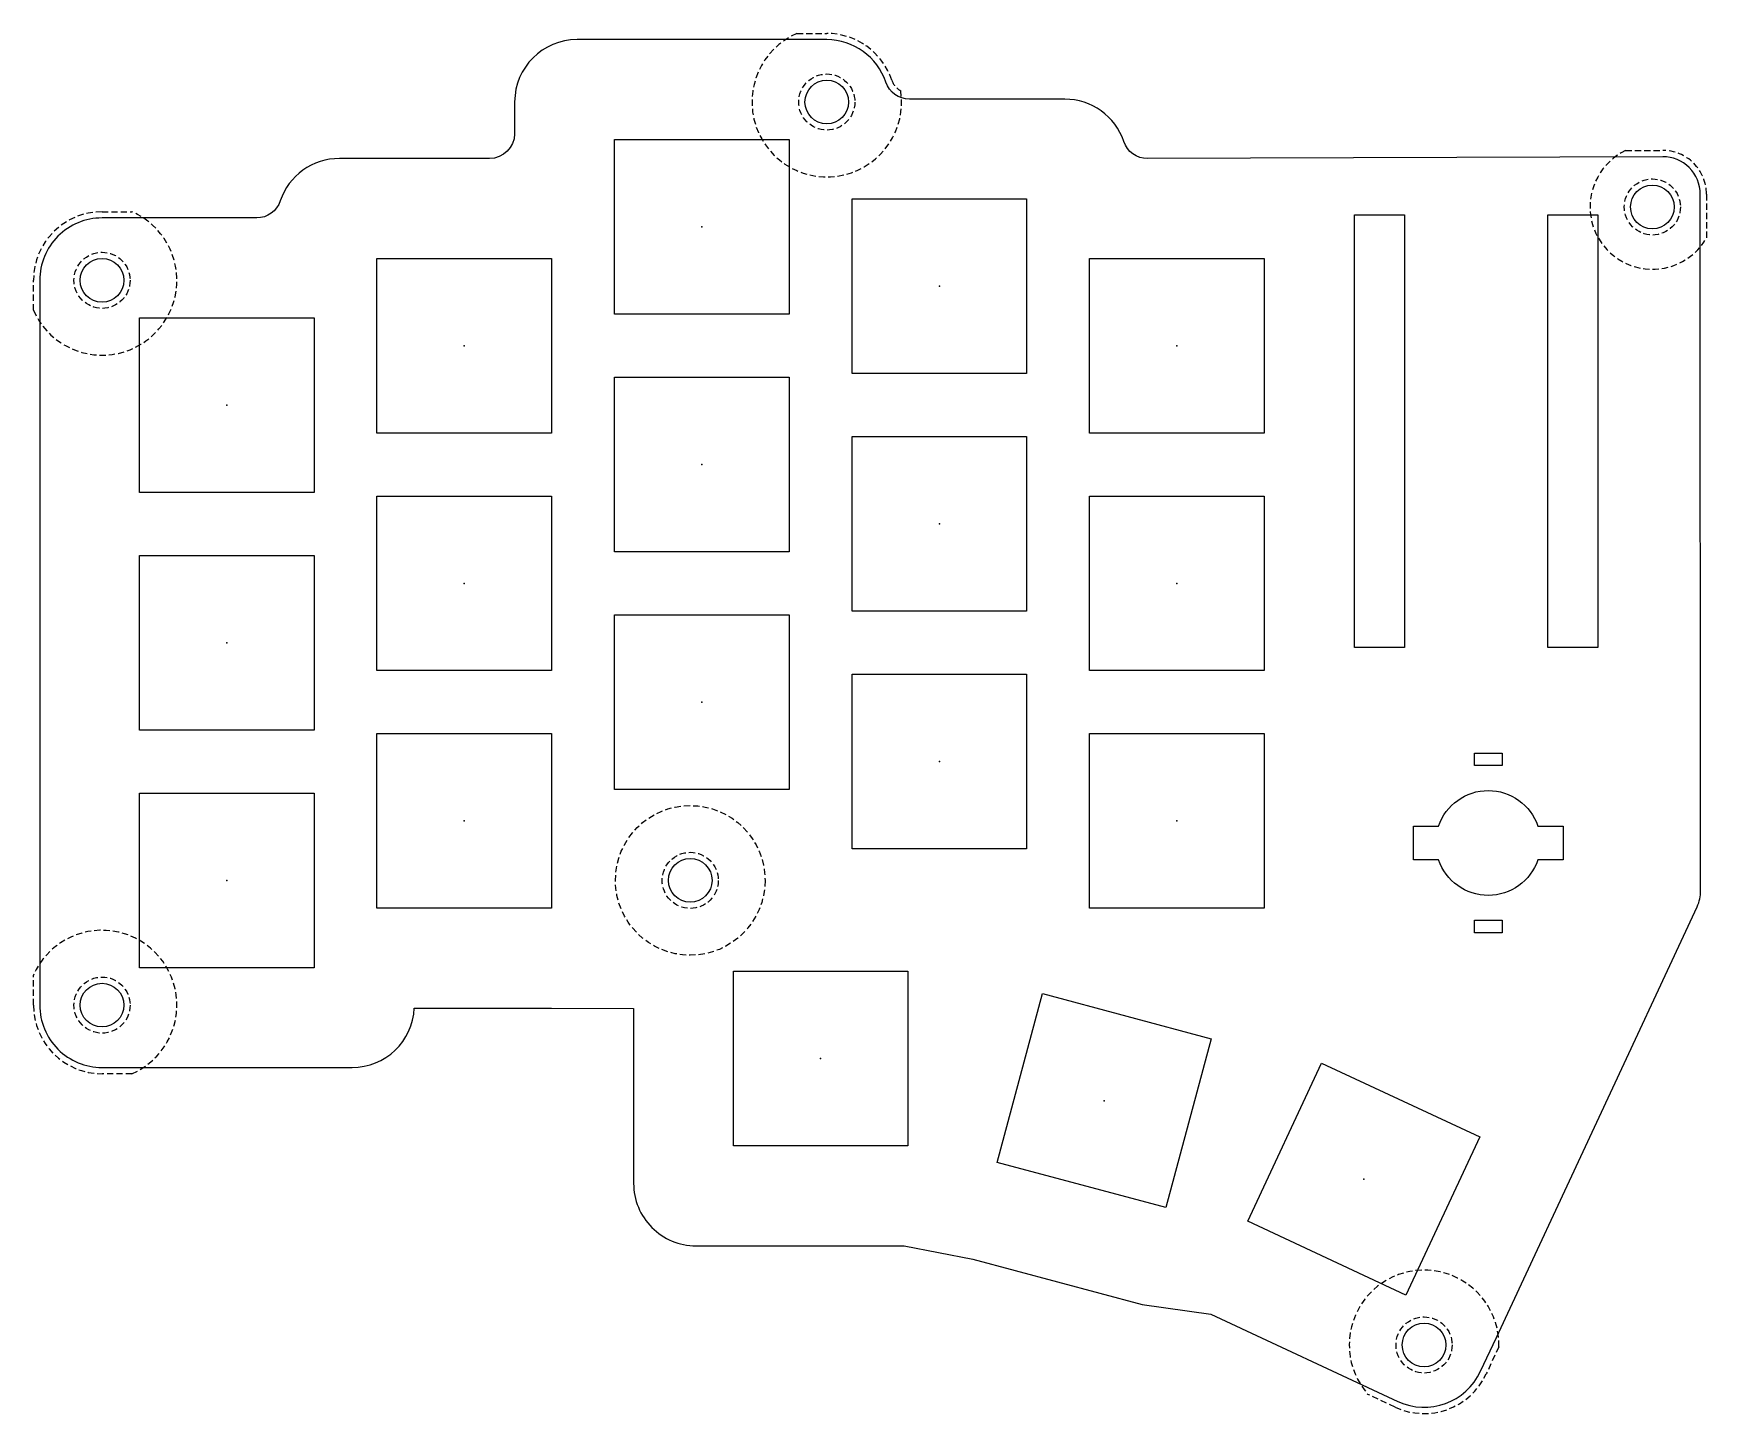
# Model space of a CAD drawing. Header units: millimetres. Extents: x -243 to -108, y -138 to -27.
import ezdxf

# ---------------------------------------------------------------- set-up
doc = ezdxf.new("R2010")
doc.units = ezdxf.units.MM
doc.linetypes.add('DASHED', pattern=[0.75, 0.5, -0.25])
doc.layers.get('0').update_dxf_attribs({"linetype": 'CONTINUOUS'})

msp = doc.modelspace()

# ---------------------------------------------------------------- linework, layer by layer
at = {"linetype": 'DASHED'}
for p, q in [((-181.45, -27.11), (-179.05, -27.11)), ((-115, -36.5), (-112.01, -36.49)), ((-108.5, -39.99), (-108.5, -43.49)), ((-237.17, -41.4), (-234.77, -41.4)), ((-242.67, -49.3), (-242.67, -46.9)), ((-242.67, -105), (-242.67, -102.6)), ((-234.77, -110.5), (-237.17, -110.5)), ((-125.15, -132.39), (-126.16, -134.56)), ((-133.47, -137.22), (-135.65, -136.21))]:
    msp.add_line(p, q, dxfattribs=at)
for points in [[(-112.01, -36.99), (-153.33, -37.14, -0.322774), (-155.23, -35.78, 0.321787), (-159.97, -32.38), (-172.42, -32.38, -0.321862), (-174.31, -31.02, 0.321862), (-179.05, -27.61), (-199.08, -27.61, 0.412677), (-204.08, -32.59), (-204.09, -35.15, -0.412677), (-206.09, -37.14), (-218.14, -37.14, 0.32187), (-222.88, -40.54, -0.32187), (-224.77, -41.9), (-237.17, -41.9, 0.414214), (-242.17, -46.9), (-242.17, -105, 0.414214), (-237.17, -110), (-217.12, -110, 0.400363), (-212.13, -105.24), (-201.13, -105.24), (-194.54, -105.27), (-194.54, -119.29, 0.414214), (-189.55, -124.29), (-172.84, -124.29), (-167.35, -125.36), (-153.75, -129), (-148.26, -129.77), (-133.26, -136.77, 0.414207), (-126.62, -134.35), (-125.35, -131.63), (-109.25, -97.11, 0.109647), (-108.97, -95.84), (-109, -39.99, 0.415111)], [(-120, -93.35), (-122.02, -93.35, -0.716599), (-129.98, -93.35), (-132, -93.35), (-132, -90.65), (-129.98, -90.65, -0.716599), (-122.02, -90.65), (-120, -90.65)]]:
    msp.add_lwpolyline(points, format="xyb", close=True)
for points in [[(-182.07, -49.61), (-196.07, -49.61), (-196.07, -35.61), (-182.07, -35.61)], [(-177.02, -54.38), (-177.02, -40.38), (-163.02, -40.38), (-163.02, -54.38)], [(-136.72, -41.64), (-132.72, -41.64), (-132.72, -76.32), (-136.72, -76.32)], [(-117.22, -41.64), (-117.22, -76.32), (-121.22, -76.32), (-121.22, -41.64)], [(-201.12, -59.14), (-215.12, -59.14), (-215.12, -45.14), (-201.12, -45.14)], [(-157.97, -59.14), (-157.97, -45.14), (-143.97, -45.14), (-143.97, -59.14)], [(-220.17, -49.9), (-220.17, -63.9), (-234.17, -63.9), (-234.17, -49.9)], [(-182.07, -68.66), (-196.07, -68.66), (-196.07, -54.66), (-182.07, -54.66)], [(-163.02, -59.43), (-163.02, -73.43), (-177.02, -73.43), (-177.02, -59.43)], [(-201.12, -78.19), (-215.12, -78.19), (-215.12, -64.19), (-201.12, -64.19)], [(-143.97, -64.19), (-143.97, -78.19), (-157.97, -78.19), (-157.97, -64.19)], [(-234.17, -82.95), (-234.17, -68.95), (-220.17, -68.95), (-220.17, -82.95)], [(-182.07, -73.71), (-182.07, -87.71), (-196.07, -87.71), (-196.07, -73.71)], [(-163.02, -78.48), (-163.02, -92.48), (-177.02, -92.48), (-177.02, -78.48)], [(-215.12, -97.24), (-215.12, -83.24), (-201.12, -83.24), (-201.12, -97.24)], [(-157.97, -83.24), (-143.97, -83.24), (-143.97, -97.24), (-157.97, -97.24)], [(-127.1, -84.8), (-124.9, -84.8), (-124.9, -85.8), (-127.1, -85.8)], [(-234.17, -102), (-234.17, -88), (-220.17, -88), (-220.17, -102)], [(-127.1, -99.2), (-127.1, -98.2), (-124.9, -98.2), (-124.9, -99.2)], [(-172.55, -102.29), (-172.55, -116.29), (-186.54, -116.29), (-186.54, -102.29)], [(-161.75, -104.08), (-148.23, -107.71), (-151.85, -121.23), (-165.38, -117.61)], [(-132.6, -128.25), (-145.29, -122.33), (-139.37, -109.64), (-126.68, -115.56)]]:
    msp.add_lwpolyline(points, close=True)
for centre, radius in [((-179.05, -32.61), 2.25), ((-112.84, -41.02), 2.25), ((-237.17, -46.9), 2.25), ((-190, -95), 6), ((-190, -95), 2.25), ((-237.17, -105), 2.25), ((-131.15, -132.24), 2.25)]:
    msp.add_circle(centre, radius, dxfattribs=at)
for centre in [(-179.05, -32.61), (-112.84, -41.02), (-237.17, -46.9), (-190, -95), (-237.17, -105), (-131.15, -132.24)]:
    msp.add_circle(centre, 1.75)
for centre, radius, start, end in [((-179.05, -32.61), 6, -246.4435, 8.7377), ((-179.05, -32.61), 5.5, 18.6344, 90), ((-172.42, -30.38), 1.5, 198.6344, 242.0664), ((-112.84, -41.02), 5, 115.4844, 330.396), ((-112, -39.99), 3.5, 0.0294, 90.2049), ((-237.17, -46.9), 6, -156.4435, 66.4435), ((-237.17, -46.9), 5.5, 90, 180), ((-237.17, -105), 6, -66.4435, 156.4435), ((-237.17, -105), 5.5, 180, 270), ((-131.15, -132.24), 6, -1.4436, 221.4454), ((-131.15, -132.24), 5.5, 245.0012, 334.9999)]:
    msp.add_arc(centre, radius, start, end, dxfattribs=at)
for p in [(-189.07, -42.61), (-170.02, -47.38), (-208.12, -52.14), (-150.97, -52.14), (-227.17, -56.9), (-189.07, -61.66), (-170.02, -66.43), (-208.12, -71.19), (-150.97, -71.19), (-227.17, -75.95), (-189.07, -80.71), (-170.02, -85.48), (-208.12, -90.24), (-150.97, -90.24), (-227.17, -95), (-179.54, -109.29), (-156.8, -112.66), (-135.98, -118.95)]:
    msp.add_point(p)

doc.saveas('drawing.dxf')
